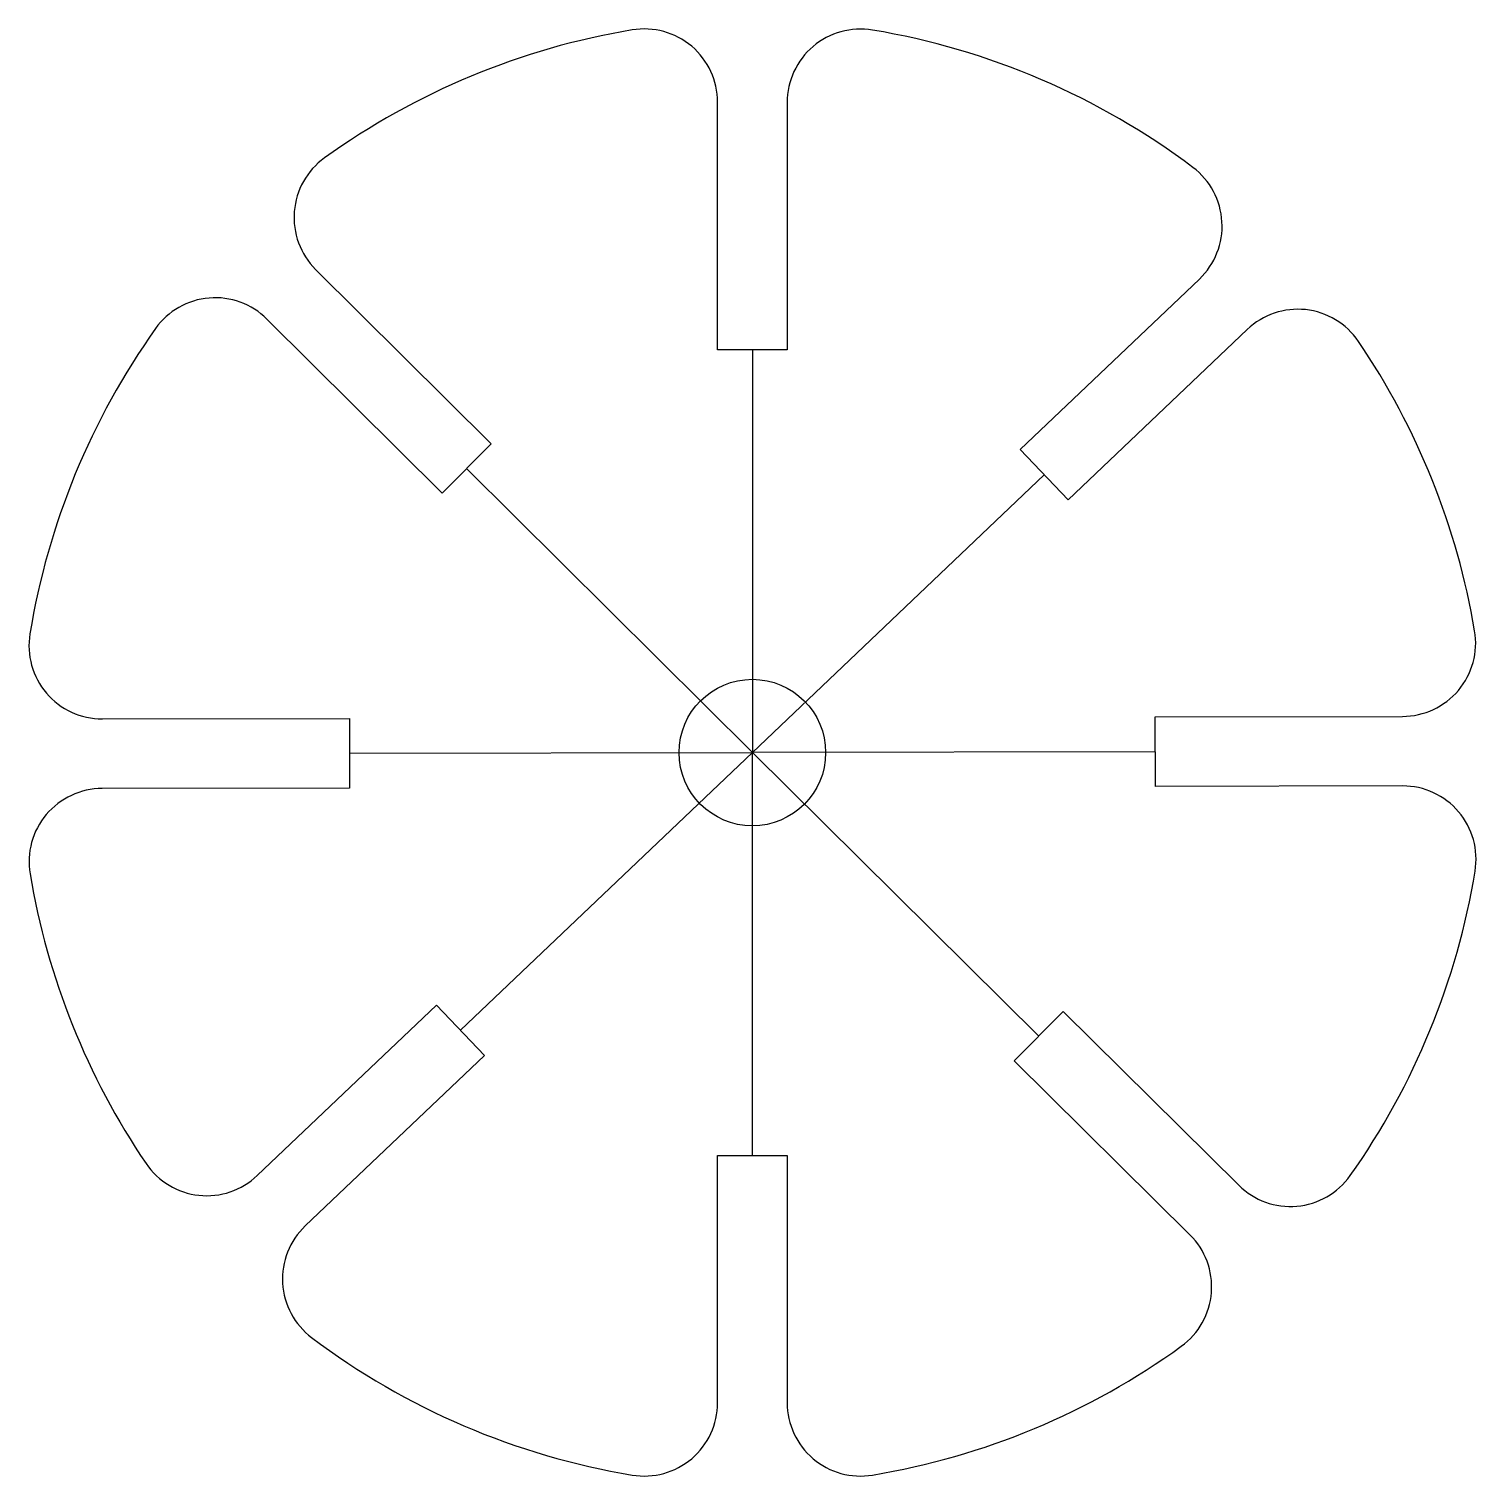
# Model space of a CAD drawing. Header units: millimetres. Extents: x -19.7 to 19.8, y -19.8 to 19.8.
import ezdxf

# ---------------------------------------------------------------- set-up
doc = ezdxf.new("R2010")
doc.units = ezdxf.units.MM
doc.layers.get('0').update_dxf_attribs({"linetype": 'CONTINUOUS'})

msp = doc.modelspace()

# ---------------------------------------------------------------- linework, layer by layer
for p in [(0, 11), (-7.801, 7.756), (7.967, 7.585), (-11, -0.019), (-7.969, -7.582), (11, 0.024), (7.816, -7.74), (0, -11)]:
    msp.add_line(p, (0, 0))
msp.add_lwpolyline([(0.95, 11), (-0.95, 11), (-0.95, 17.757, 0.463298), (-3.278, 19.73, 0.115266), (-11.68, 16.235, 0.463298), (-11.922, 13.193), (-7.131, 8.429), (-8.471, 7.082), (-13.253, 11.836, 0.463334), (-16.293, 11.577, 0.114183), (-19.722, 3.243, 0.463334), (-17.745, 0.919), (-11.002, 0.931), (-10.998, -0.969), (-17.75, -0.981, 0.463311), (-19.719, -3.313, 0.107765), (-16.55, -11.222, 0.463311), (-13.516, -11.548), (-8.624, -6.894), (-7.314, -8.271), (-12.206, -12.925, 0.463309), (-12.031, -15.971, 0.120816), (-3.278, -19.725, 0.463309), (-0.95, -17.752), (-0.95, -11), (0.95, -11), (0.95, -17.752, 0.463309), (3.278, -19.725, 0.115746), (11.709, -16.209, 0.463309), (11.945, -13.166), (7.148, -8.415), (8.484, -7.065), (13.28, -11.814, 0.46332), (16.32, -11.548, 0.113808), (19.729, -3.235, 0.46332), (17.751, -0.911), (11.002, -0.926), (10.998, 0.974), (17.749, 0.989, 0.463312), (19.717, 3.321, 0.107746), (16.545, 11.227, 0.463312), (13.511, 11.552), (8.622, 6.897), (7.312, 8.273), (12.202, 12.929, 0.463309), (12.026, 15.975, 0.12073), (3.278, 19.725, 0.463309), (0.95, 17.752)], format="xyb", close=True)
msp.add_circle((0, 0), 2)

doc.saveas('drawing.dxf')
